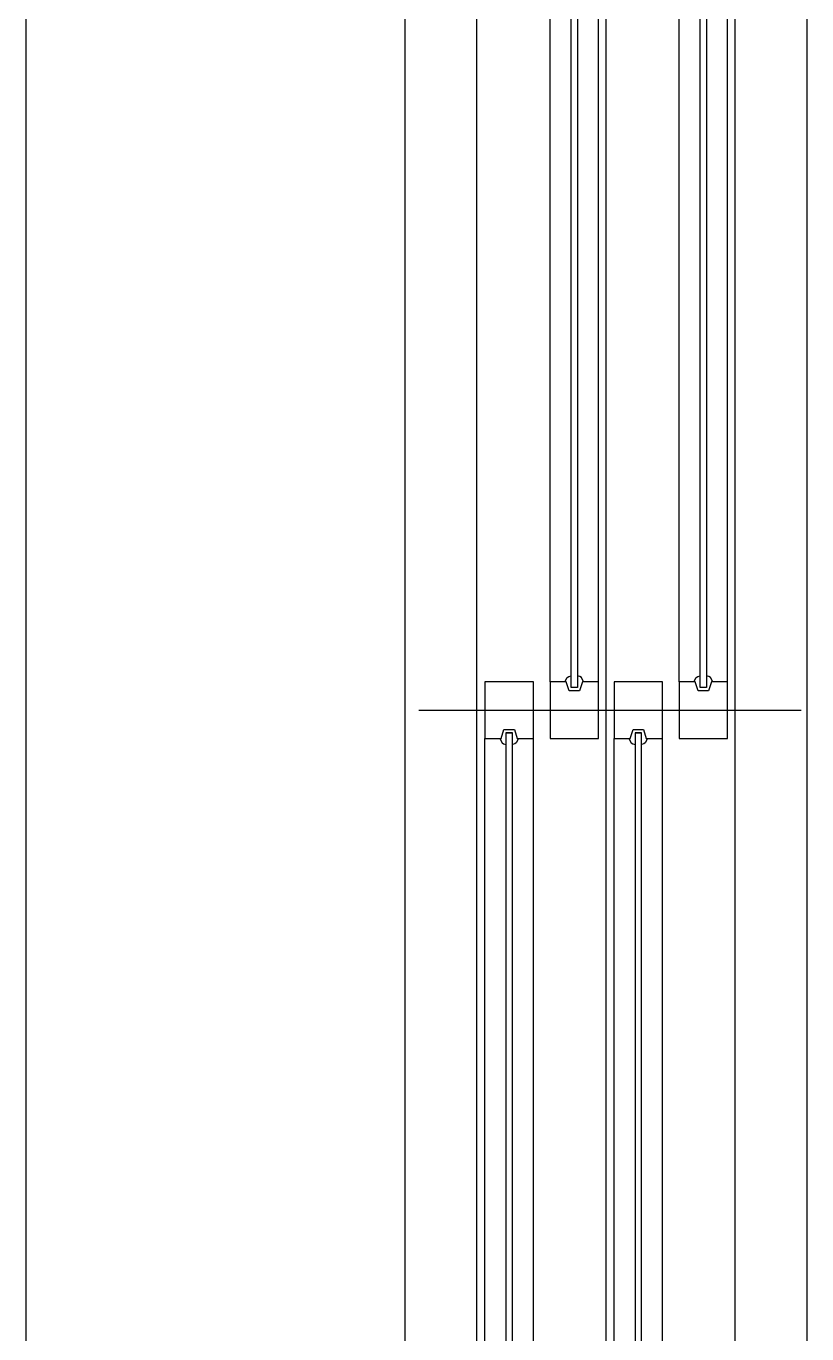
# Model space of a CAD drawing. Header units: millimetres. Extents: x 261942 to 379971, y 117646 to 213875.
# Drawn here: x 330792 to 331276, y 164192 to 165002 of the extents above; entities that cross this region are included whole.
import ezdxf

# ---------------------------------------------------------------- set-up
doc = ezdxf.new("R2010")
doc.units = ezdxf.units.MM
doc.header["$LTSCALE"] = 100
doc.layers.add('04-WIN', color=4, linetype='Continuous')
doc.layers.add('06-LIGHT', color=4, linetype='Continuous')

# ---------------------------------------------------------------- blocks, each defined once
blk = doc.blocks.new('FLOORPLAN')
at = {"layer": '04-WIN'}
for p, q in [((183961.42, 60156.48), (183961.42, 62979.04)), ((184041.42, 60156.48), (184041.42, 62979.04)), ((183881.42, 60143.92), (183881.42, 62966.48)), ((183961.42, 60143.92), (183961.42, 62966.48)), ((183926.74, 61044.02), (183926.74, 62937.78)), ((183956.74, 61044.02), (183956.74, 62937.78)), ((184006.74, 61044.02), (184006.74, 62937.78)), ((184036.74, 61044.02), (184036.74, 62937.78)), ((183845.29, 61026.48), (184002.3, 61026.48)), ((183925.29, 61026.48), (184082.3, 61026.48)), ((183886.38, 60185.56), (183886.38, 61008.98)), ((183916.38, 60185.56), (183916.38, 61008.98)), ((183966.38, 60185.56), (183966.38, 61008.98)), ((183996.38, 60185.56), (183996.38, 61008.98))]:
    blk.add_line(p, q, dxfattribs=at)
for points in [[(183836.92, 62996.48), (184085.92, 62996.48), (184085.92, 60126.48), (183836.92, 60126.48)], [(183943.74, 62941.26), (183943.74, 61040.53), (183939.74, 61040.53), (183939.74, 62941.26)], [(184023.74, 62941.26), (184023.74, 61040.53), (184019.74, 61040.53), (184019.74, 62941.26)], [(183904.6, 61014.53), (183906.38, 61008.98), (183916.38, 61008.98), (183916.38, 61043.98), (183886.38, 61043.98), (183886.38, 61008.98), (183896.38, 61008.98), (183898.15, 61014.53)], [(183936.74, 61044.02), (183926.74, 61044.02), (183926.74, 61009.02), (183956.74, 61009.02), (183956.74, 61044.02), (183946.74, 61044.02), (183944.96, 61038.47), (183938.51, 61038.47)], [(183984.6, 61014.53), (183986.38, 61008.98), (183996.38, 61008.98), (183996.38, 61043.98), (183966.38, 61043.98), (183966.38, 61008.98), (183976.38, 61008.98), (183978.15, 61014.53)], [(184016.74, 61044.02), (184006.74, 61044.02), (184006.74, 61009.02), (184036.74, 61009.02), (184036.74, 61044.02), (184026.74, 61044.02), (184024.96, 61038.47), (184018.51, 61038.47)]]:
    blk.add_lwpolyline(points, close=True, dxfattribs=at)
for points in [[(183935.95, 61044.02), (183937.33, 61046.76), (183938.32, 61047.29), (183939.74, 61047.84)], [(183947.53, 61044.02), (183946.15, 61046.76), (183945.16, 61047.29), (183943.74, 61047.84)], [(184015.95, 61044.02), (184017.33, 61046.76), (184018.32, 61047.29), (184019.74, 61047.84)], [(184027.53, 61044.02), (184026.15, 61046.76), (184025.16, 61047.29), (184023.74, 61047.84)], [(183899.38, 61012.46), (183899.38, 60182.08), (183903.38, 60182.08), (183903.38, 61012.46), (183899.38, 61012.46), (183903.38, 61012.46)], [(183979.38, 61012.46), (183979.38, 60182.08), (183983.38, 60182.08), (183983.38, 61012.46), (183979.38, 61012.46), (183983.38, 61012.46)], [(183895.58, 61008.98), (183896.97, 61006.23), (183897.95, 61005.71), (183899.38, 61005.16)], [(183907.17, 61008.98), (183905.78, 61006.23), (183904.8, 61005.71), (183903.38, 61005.16)], [(183975.58, 61008.98), (183976.97, 61006.23), (183977.95, 61005.71), (183979.38, 61005.16)], [(183987.17, 61008.98), (183985.78, 61006.23), (183984.8, 61005.71), (183983.38, 61005.16)]]:
    blk.add_lwpolyline(points, dxfattribs=at)

msp = doc.modelspace()

# ---------------------------------------------------------------- linework, layer by layer
at = {"layer": '06-LIGHT'}
msp.add_lwpolyline([(330791.66, 163028.91), (330791.66, 167202.91)], dxfattribs=at)

# ---------------------------------------------------------------- block references
msp.add_blockref('FLOORPLAN', (147189.74, 103551.43))

doc.saveas('drawing.dxf')
